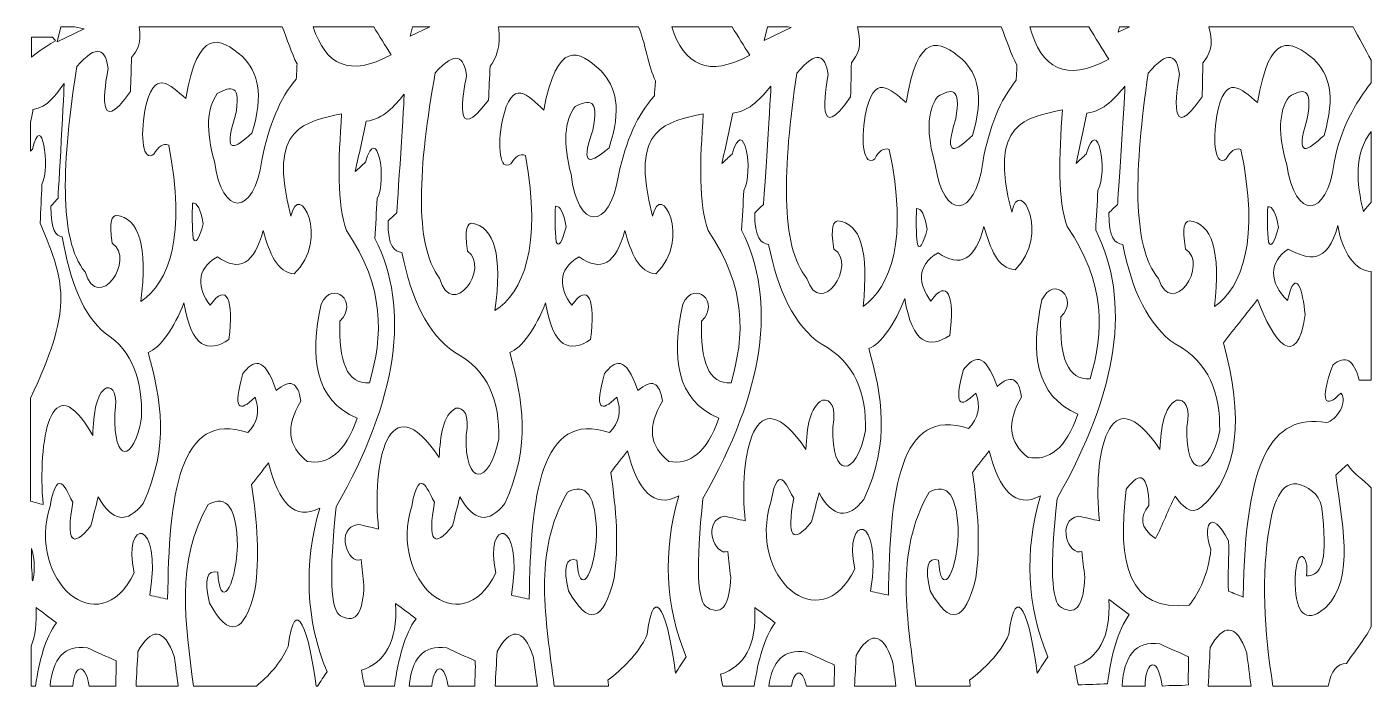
# Model space of a CAD drawing. Header units: millimetres. Extents: x -1207 to 1200, y -590 to 590.
import ezdxf

# ---------------------------------------------------------------- set-up
doc = ezdxf.new("R2010")
doc.units = ezdxf.units.MM
doc.header["$MEASUREMENT"] = 0
doc.layers.add('Layer 1', color=7, linetype='Continuous')

msp = doc.modelspace()

# ---------------------------------------------------------------- linework, layer by layer
at = {"layer": 'Layer 1', "color": 250, "lineweight": 20}
for points, knots in [([(-1152.5666, 563.3152), (-1152.5666, 563.3152), (-1145.9359, 589.9734), (-1145.9359, 589.9734), (-1145.9359, 589.9734), (-1121.5152, 589.9734), (-1121.5152, 589.9734), (-1121.5152, 589.9734), (-1104.2379, 586.3692), (-1104.2379, 586.3692), (-1104.2379, 586.3692), (-1152.5666, 563.3152), (-1152.5666, 563.3152)], [0, 0, 0, 0, 0.25, 0.25, 0.25, 0.5, 0.5, 0.5, 0.75, 0.75, 0.75, 1, 1, 1, 1]), ([(-1021.1813, 474.4789), (-1020.5457, 494.7191), (-1019.9246, 515.0173), (-1019.3035, 535.2357), (-1009.4946, 547.5495), (-1000.2349, 560.4797), (-1005.8759, 589.9734), (-1005.8759, 589.9734), (-749.5919, 589.9734), (-749.5919, 589.9734), (-740.5343, 568.2321), (-733.3908, 542.8067), (-722.932, 523.8284), (-723.4521, 514.7272), (-723.9722, 505.6188), (-724.4849, 496.5901), (-753.5428, 462.3319), (-774.0198, 413.8599), (-785.9522, 351.2394), (-800.4124, 249.4873), (-857.4447, 249.4873), (-870.8721, 349.1219), (-886.4521, 404.0771), (-884.7547, 444.5791), (-865.7872, 470.6861), (-841.6626, 484.1747), (-822.0018, 488.6274), (-833.5296, 429.9954), (-856.9897, 357.6356), (-833.7174, 372.5601), (-803.7567, 399.9072), (-781.835, 471.4476), (-793.464, 508.7588), (-820.7594, 536.6788), (-861.8218, 572.8951), (-900.4356, 588.6608), (-922.0466, 461.556), (-950.6278, 486.6332), (-980.0251, 518.2226), (-995.3883, 440.2715), (-1004.1063, 391.9736), (-998.8986, 347.5844), (-979.1439, 362.2478), (-971.8777, 375.1418), (-963.4629, 382.3865), (-952.8596, 378.3762), (-920.3854, 217.0276), (-952.5491, 131.7157), (-1002.5462, 98.5092), (-990.715, 196.8455), (-1005.4787, 248.2545), (-1046.7939, 252.7362), (-1054.2335, 250.9015), (-1059.983, 244.0846), (-1053.8002, 202.5673), (-1011.0259, 174.3427), (-1079.1743, 75.3609), (-1102.6272, 151.3468), (-1150.4647, 210.131), (-1143.7907, 349.8542), (-1117.4053, 518.8101), (-1080.655, 561.2339), (-1065.9563, 550.414), (-1061.2831, 515.2856), (-1067.1336, 484.1747), (-1083.5081, 385.8529), (-1021.1813, 474.4789)], [0, 0, 0, 0, 0.045454545, 0.045454545, 0.045454545, 0.090909091, 0.090909091, 0.090909091, 0.136363636, 0.136363636, 0.136363636, 0.181818182, 0.181818182, 0.181818182, 0.227272727, 0.227272727, 0.227272727, 0.272727273, 0.272727273, 0.272727273, 0.318181818, 0.318181818, 0.318181818, 0.363636364, 0.363636364, 0.363636364, 0.409090909, 0.409090909, 0.409090909, 0.454545455, 0.454545455, 0.454545455, 0.5, 0.5, 0.5, 0.545454545, 0.545454545, 0.545454545, 0.590909091, 0.590909091, 0.590909091, 0.636363636, 0.636363636, 0.636363636, 0.681818182, 0.681818182, 0.681818182, 0.727272727, 0.727272727, 0.727272727, 0.772727273, 0.772727273, 0.772727273, 0.818181818, 0.818181818, 0.818181818, 0.863636364, 0.863636364, 0.863636364, 0.909090909, 0.909090909, 0.909090909, 0.954545455, 0.954545455, 0.954545455, 1, 1, 1, 1]), ([(-554.7605, 540.022), (-628.8317, 499.2007), (-672.2848, 522.117), (-694.0981, 589.9734), (-694.0981, 589.9734), (-585.8335, 589.9734), (-585.8335, 589.9734), (-575.4831, 573.2794), (-565.1182, 556.6798), (-554.7605, 540.022)], [0, 0, 0, 0, 0.333333333, 0.333333333, 0.333333333, 0.666666667, 0.666666667, 0.666666667, 1, 1, 1, 1]), ([(-520.4732, 573.0836), (-520.4732, 573.0836), (-516.2767, 589.9734), (-516.2767, 589.9734), (-516.2767, 589.9734), (-485.1314, 589.9734), (-485.1314, 589.9734), (-485.1314, 589.9734), (-520.4732, 573.0836), (-520.4732, 573.0836)], [0, 0, 0, 0, 0.333333333, 0.333333333, 0.333333333, 0.666666667, 0.666666667, 0.666666667, 1, 1, 1, 1]), ([(-467.8903, 139.9757), (-514.5865, 201.1604), (-505.2689, 340.4484), (-475.6622, 507.9829), (-438.0956, 548.6156), (-423.6065, 537.0414), (-419.6266, 501.739), (-426.0695, 470.9037), (-444.3291, 373.4303), (-380.3121, 458.938), (-379.301, 479.1926), (-378.2826, 499.3893), (-377.2642, 519.644), (-367.1232, 531.5445), (-356.8882, 557.2453), (-362.2404, 589.9734), (-362.2404, 589.9734), (-111.5975, 589.9734), (-111.5975, 589.9734), (-99.9396, 564.1564), (-93.4534, 517.0914), (-81.2466, 493.5515), (-81.9329, 484.4576), (-82.648, 475.4362), (-83.3269, 466.4075), (-113.0492, 433.5997), (-134.4508, 386.1719), (-147.5677, 324.1751), (-163.9637, 223.2063), (-220.9598, 225.9983), (-232.4732, 326.2492), (-246.9985, 381.9078), (-244.5355, 422.3156), (-225.0698, 447.4581), (-200.6923, 459.7864), (-180.952, 463.2965), (-193.5921, 405.2374), (-218.4318, 334.0595), (-194.8779, 347.802), (-164.426, 373.706), (-141.132, 444.1223), (-152.0458, 481.9992), (-178.7852, 511.2173), (-219.1469, 549.4568), (-257.4213, 567.1298), (-281.4808, 441.1708), (-309.5708, 467.6475), (-338.3397, 500.6584), (-355.1908, 423.5195), (-364.8191, 375.6785), (-360.4492, 331.0064), (-340.4416, 344.7562), (-332.9225, 357.2802), (-324.3922, 364.0245), (-313.8974, 359.5719), (-284.4783, 196.6352), (-318.2888, 112.9478), (-368.8711, 82.2793), (-355.198, 179.9267), (-368.9433, 232.0319), (-410.1718, 238.5877), (-417.6403, 237.1445), (-423.5053, 230.6105), (-418.1459, 188.7958), (-375.9135, 158.4755), (-445.9253, 62.9239), (-467.8903, 139.9757)], [0, 0, 0, 0, 0.045454545, 0.045454545, 0.045454545, 0.090909091, 0.090909091, 0.090909091, 0.136363636, 0.136363636, 0.136363636, 0.181818182, 0.181818182, 0.181818182, 0.227272727, 0.227272727, 0.227272727, 0.272727273, 0.272727273, 0.272727273, 0.318181818, 0.318181818, 0.318181818, 0.363636364, 0.363636364, 0.363636364, 0.409090909, 0.409090909, 0.409090909, 0.454545455, 0.454545455, 0.454545455, 0.5, 0.5, 0.5, 0.545454545, 0.545454545, 0.545454545, 0.590909091, 0.590909091, 0.590909091, 0.636363636, 0.636363636, 0.636363636, 0.681818182, 0.681818182, 0.681818182, 0.727272727, 0.727272727, 0.727272727, 0.772727273, 0.772727273, 0.772727273, 0.818181818, 0.818181818, 0.818181818, 0.863636364, 0.863636364, 0.863636364, 0.909090909, 0.909090909, 0.909090909, 0.954545455, 0.954545455, 0.954545455, 1, 1, 1, 1]), ([(87.3944, 539.3839), (13.0705, 498.4103), (-30.39, 521.6455), (-52.1454, 589.9734), (-52.1454, 589.9734), (55.9096, 589.9734), (55.9096, 589.9734), (66.4045, 573.0836), (76.8995, 556.2083), (87.3944, 539.3839)], [0, 0, 0, 0, 0.333333333, 0.333333333, 0.333333333, 0.666666667, 0.666666667, 0.666666667, 1, 1, 1, 1]), ([(119.4353, 589.9734), (119.4353, 589.9734), (156.5251, 589.9734), (156.5251, 589.9734), (156.5251, 589.9734), (161.7544, 588.8493), (161.7544, 588.8493), (161.7544, 588.8493), (113.4259, 565.7809), (113.4259, 565.7809), (113.4259, 565.7809), (119.4353, 589.9734), (119.4353, 589.9734)], [0, 0, 0, 0, 0.25, 0.25, 0.25, 0.5, 0.5, 0.5, 0.75, 0.75, 0.75, 1, 1, 1, 1]), ([(189.7939, 139.867), (141.4003, 197.491), (146.738, 337.3664), (171.4982, 506.9241), (207.8512, 550.3052), (222.6582, 539.7827), (227.6566, 504.8501), (222.102, 473.5434), (206.6667, 374.8444), (268.1266, 464.9934), (268.5888, 485.2408), (269.0079, 505.5244), (269.4556, 525.8082), (280.1167, 539.5869), (290.0916, 554.0907), (280.1528, 589.9734), (280.1528, 589.9734), (537.3397, 589.9734), (537.3397, 589.9734), (547.2135, 567.855), (554.7759, 541.1896), (565.9065, 521.6238), (565.4731, 512.5371), (565.0181, 503.4286), (564.5992, 494.342), (535.8591, 459.3948), (515.8371, 410.4515), (504.5188, 347.5263), (491.0407, 245.4552), (434.0012, 244.0774), (419.6492, 343.3421), (403.5277, 397.8404), (404.8351, 438.4222), (423.5641, 464.9934), (447.537, 479.0332), (467.1762, 484.0515), (456.2191, 425.1367), (433.4379, 352.1749), (456.5657, 367.6433), (486.2375, 395.759), (507.5018, 467.8433), (495.519, 504.8501), (467.9563, 532.0812), (426.5617, 567.3038), (387.8178, 582.1268), (367.3987, 454.4781), (338.5863, 478.8881), (308.8712, 509.7088), (294.2591, 431.4096), (285.9889, 382.9158), (291.6445, 338.6138), (311.2331, 353.8066), (318.3911, 366.8818), (326.7118, 374.2861), (337.3585, 370.5803), (371.3712, 210.0223), (340.0164, 123.9272), (290.3444, 89.5312), (301.2293, 188.0852), (285.9889, 239.146), (244.6304, 242.6633), (237.2196, 240.611), (231.5569, 233.6491), (238.0937, 192.3493), (281.1423, 165.1182), (213.9691, 64.5265), (189.7939, 139.867)], [0, 0, 0, 0, 0.045454545, 0.045454545, 0.045454545, 0.090909091, 0.090909091, 0.090909091, 0.136363636, 0.136363636, 0.136363636, 0.181818182, 0.181818182, 0.181818182, 0.227272727, 0.227272727, 0.227272727, 0.272727273, 0.272727273, 0.272727273, 0.318181818, 0.318181818, 0.318181818, 0.363636364, 0.363636364, 0.363636364, 0.409090909, 0.409090909, 0.409090909, 0.454545455, 0.454545455, 0.454545455, 0.5, 0.5, 0.5, 0.545454545, 0.545454545, 0.545454545, 0.590909091, 0.590909091, 0.590909091, 0.636363636, 0.636363636, 0.636363636, 0.681818182, 0.681818182, 0.681818182, 0.727272727, 0.727272727, 0.727272727, 0.772727273, 0.772727273, 0.772727273, 0.818181818, 0.818181818, 0.818181818, 0.863636364, 0.863636364, 0.863636364, 0.909090909, 0.909090909, 0.909090909, 0.954545455, 0.954545455, 0.954545455, 1, 1, 1, 1]), ([(730.3655, 532.0812), (653.4701, 489.7515), (609.598, 516.0543), (588.637, 589.9734), (588.637, 589.9734), (694.3519, 589.9734), (694.3519, 589.9734), (706.3492, 570.6687), (718.3465, 551.364), (730.3655, 532.0812)], [0, 0, 0, 0, 0.333333333, 0.333333333, 0.333333333, 0.666666667, 0.666666667, 0.666666667, 1, 1, 1, 1]), ([(747.3465, 580.3065), (747.3465, 580.3065), (749.7518, 589.9734), (749.7518, 589.9734), (749.7518, 589.9734), (767.4551, 589.9734), (767.4551, 589.9734), (767.4551, 589.9734), (747.3465, 580.3065), (747.3465, 580.3065)], [0, 0, 0, 0, 0.333333333, 0.333333333, 0.333333333, 0.666666667, 0.666666667, 0.666666667, 1, 1, 1, 1]), ([(819.1642, 139.867), (770.7705, 197.491), (776.1083, 337.3664), (800.8757, 506.9241), (837.2432, 550.3052), (852.0501, 539.7827), (857.0412, 504.8501), (851.5012, 473.5434), (836.037, 374.8444), (897.5186, 464.9934), (897.9447, 485.2408), (898.3997, 505.5244), (898.8404, 525.8082), (909.4725, 539.5869), (919.4907, 554.0907), (909.5231, 589.9734), (909.5231, 589.9734), (1167.5551, 589.9734), (1167.5551, 589.9734), (1177.9489, 571.0894), (1189.7729, 548.8911), (1199.95, 530.6597), (1199.95, 530.6597), (1199.95, 489.6717), (1199.95, 489.6717), (1172.4017, 455.1017), (1144.7162, 407.6957), (1133.9179, 347.5263), (1120.4038, 245.4552), (1063.3859, 244.0774), (1049.0195, 343.3421), (1032.9052, 397.8404), (1034.227, 438.4222), (1052.9416, 464.9934), (1076.9362, 479.0332), (1096.5682, 484.0515), (1085.5748, 425.1367), (1062.8225, 352.1749), (1085.936, 367.6433), (1115.615, 395.759), (1136.8649, 467.8433), (1124.8965, 504.8501), (1097.341, 532.0812), (1055.9391, 567.3038), (1017.2025, 582.1268), (996.7833, 454.4781), (967.9494, 478.8881), (938.2559, 509.7088), (923.6511, 431.4096), (915.3736, 382.9158), (921.0364, 338.6138), (940.625, 353.8066), (947.7829, 366.8818), (956.1038, 374.2861), (966.7576, 370.5803), (1000.7559, 210.0223), (969.3795, 123.9272), (919.7435, 89.5312), (930.5996, 188.0852), (915.3736, 239.146), (874.0223, 242.6633), (866.6116, 240.611), (860.9055, 233.6491), (867.4928, 192.3493), (910.5415, 165.1182), (843.3321, 64.5265), (819.1642, 139.867)], [0, 0, 0, 0, 0.045454545, 0.045454545, 0.045454545, 0.090909091, 0.090909091, 0.090909091, 0.136363636, 0.136363636, 0.136363636, 0.181818182, 0.181818182, 0.181818182, 0.227272727, 0.227272727, 0.227272727, 0.272727273, 0.272727273, 0.272727273, 0.318181818, 0.318181818, 0.318181818, 0.363636364, 0.363636364, 0.363636364, 0.409090909, 0.409090909, 0.409090909, 0.454545455, 0.454545455, 0.454545455, 0.5, 0.5, 0.5, 0.545454545, 0.545454545, 0.545454545, 0.590909091, 0.590909091, 0.590909091, 0.636363636, 0.636363636, 0.636363636, 0.681818182, 0.681818182, 0.681818182, 0.727272727, 0.727272727, 0.727272727, 0.772727273, 0.772727273, 0.772727273, 0.818181818, 0.818181818, 0.818181818, 0.863636364, 0.863636364, 0.863636364, 0.909090909, 0.909090909, 0.909090909, 0.954545455, 0.954545455, 0.954545455, 1, 1, 1, 1]), ([(-1198.2371, 535.8014), (-1198.2371, 535.8014), (-1198.2371, 571.4882), (-1198.2371, 571.4882), (-1198.2371, 571.4882), (-1160.8512, 571.4882), (-1160.8512, 571.4882), (-1159.0816, 569.7695), (-1157.312, 567.5866), (-1155.6002, 564.7439), (-1178.5546, 552.0239), (-1191.2165, 541.7842), (-1198.2371, 535.8014)], [0, 0, 0, 0, 0.25, 0.25, 0.25, 0.5, 0.5, 0.5, 0.75, 0.75, 0.75, 1, 1, 1, 1]), ([(-1200.0501, -259.0625), (-1200.0501, -259.0625), (-1200.0501, -74.7688), (-1200.0501, -74.7688), (-1127.5896, 82.5766), (-1134.1191, 124.413), (-1182.9751, 238.7617), (-1181.9133, 261.7794), (-1180.8588, 284.8043), (-1179.7898, 307.8438), (-1164.5638, 340.0423), (-1179.992, 441.8524), (-1196.8648, 370.8414), (-1197.9338, 369.652), (-1199.0172, 368.499), (-1200.0501, 367.3531), (-1200.0501, 367.3531), (-1200.0501, 418.7405), (-1200.0501, 418.7405), (-1198.656, 426.4638), (-1197.2187, 434.2233), (-1195.8103, 441.9395), (-1169.7644, 445.9642), (-1154.8346, 468.322), (-1140.2297, 488.6638), (-1139.1536, 490.7087), (-1150.9269, 283.47), (-1150.9269, 283.47), (-1155.1956, 278.7199), (-1159.4717, 273.97), (-1163.7332, 269.2344), (-1164.1304, 223.7502), (-1154.4806, 216.3605), (-1143.4295, 214.3735), (-1129.8143, 133.9059), (-1105.7691, 73.3304), (-1066.4764, 41.6684), (-1015.8726, 9.8323), (-1000.5599, -44.347), (-1001.2677, -108.6644), (-1015.5258, -191.3148), (-1051.8644, -191.9748), (-1049.387, -102.5873), (-1043.6375, -66.6176), (-1052.8973, -53.7962), (-1064.3456, -55.8848), (-1083.2553, -67.2993), (-1087.1556, -102.5656), (-1088.9397, -141.2039), (-1164.8094, -7.362), (-1187.4461, -154.3951), (-1177.6301, -265.1396), (-1185.1275, -263.1308), (-1192.5888, -261.093), (-1200.0501, -259.0625)], [0, 0, 0, 0, 0.055555556, 0.055555556, 0.055555556, 0.111111111, 0.111111111, 0.111111111, 0.166666667, 0.166666667, 0.166666667, 0.222222222, 0.222222222, 0.222222222, 0.277777778, 0.277777778, 0.277777778, 0.333333333, 0.333333333, 0.333333333, 0.388888889, 0.388888889, 0.388888889, 0.444444444, 0.444444444, 0.444444444, 0.5, 0.5, 0.5, 0.555555556, 0.555555556, 0.555555556, 0.611111111, 0.611111111, 0.611111111, 0.666666667, 0.666666667, 0.666666667, 0.722222222, 0.722222222, 0.722222222, 0.777777778, 0.777777778, 0.777777778, 0.833333333, 0.833333333, 0.833333333, 0.888888889, 0.888888889, 0.888888889, 0.944444444, 0.944444444, 0.944444444, 1, 1, 1, 1]), ([(57.2747, 435.594), (89.0918, 439.7566), (107.3513, 462.854), (125.192, 483.8702), (126.4849, 485.966), (112.1329, 272.0191), (112.1329, 272.0191), (106.8891, 267.1241), (101.6885, 262.2217), (96.4447, 257.3557), (95.9825, 210.3849), (107.7558, 202.7268), (121.2772, 200.6962), (137.9116, 117.6832), (167.3089, 55.128), (215.3125, 22.4073), (277.1264, -10.4368), (295.8483, -66.3348), (294.9598, -132.7554), (277.5381, -218.0745), (233.1459, -218.7924), (236.194, -126.4897), (243.2075, -89.3525), (231.8675, -76.1104), (217.92, -78.286), (194.785, -90.0631), (190.0034, -126.4607), (187.8654, -166.3463), (95.159, -28.1824), (67.4952, -179.9872), (79.4708, -294.2779), (67.2858, -291.5077), (55.1006, -288.6722), (42.9011, -285.9165), (0.1197, -292.4867), (25.0532, -359.4076), (48.1378, -348.8198), (49.8785, -364.8828), (51.612, -378.9153), (53.3527, -394.9639), (51.6264, -440.0419), (41.1604, -465.9459), (11.5753, -449.5058), (-6.7277, -440.4045), (-9.3134, -375.3837), (3.7167, -254.4213), (113.8736, -60.7798), (136.9293, 99.3359), (72.9485, 225.8605), (74.2558, 249.6396), (75.556, 273.3971), (76.8562, 297.1906), (95.4263, 330.4335), (76.5961, 435.5504), (55.9674, 362.2261), (49.8785, 356.6204), (43.7823, 351.0219), (37.7006, 345.4233), (44.2229, 375.5044), (50.7596, 405.5709), (57.2747, 435.594)], [0, 0, 0, 0, 0.05, 0.05, 0.05, 0.1, 0.1, 0.1, 0.15, 0.15, 0.15, 0.2, 0.2, 0.2, 0.25, 0.25, 0.25, 0.3, 0.3, 0.3, 0.35, 0.35, 0.35, 0.4, 0.4, 0.4, 0.45, 0.45, 0.45, 0.5, 0.5, 0.5, 0.55, 0.55, 0.55, 0.6, 0.6, 0.6, 0.65, 0.65, 0.65, 0.7, 0.7, 0.7, 0.75, 0.75, 0.75, 0.8, 0.8, 0.8, 0.85, 0.85, 0.85, 0.9, 0.9, 0.9, 0.95, 0.95, 0.95, 1, 1, 1, 1]), ([(691.181, 435.594), (723.0052, 439.7566), (741.2649, 462.854), (759.0911, 483.8702), (760.4057, 485.966), (746.0465, 272.0191), (746.0465, 272.0191), (740.8098, 267.1241), (735.5948, 262.2217), (730.3655, 257.3557), (729.9031, 210.3849), (741.6694, 202.7268), (755.1617, 200.6962), (771.825, 117.6832), (801.2008, 55.128), (849.2188, 22.4073), (911.0254, -10.4368), (929.7328, -66.3348), (928.8589, -132.7554), (911.4588, -218.0745), (867.0811, -218.7924), (870.1076, -126.4897), (877.1065, -89.3525), (865.7882, -76.1104), (851.8046, -78.286), (828.7056, -90.0631), (823.924, -126.4607), (821.7716, -166.3463), (729.0725, -28.1824), (701.4086, -179.9872), (713.3915, -294.2779), (701.1992, -291.5077), (689.0142, -288.6722), (676.8218, -285.9165), (634.0331, -292.4867), (658.9668, -359.4076), (682.0584, -348.8198), (683.7775, -364.8828), (685.5182, -378.9153), (687.2589, -394.9639), (685.5182, -440.0419), (675.0811, -465.9459), (645.4671, -449.5058), (627.1931, -440.4045), (624.5711, -375.3837), (637.6302, -254.4213), (747.78, -60.7798), (770.8427, 99.3359), (706.862, 225.8605), (708.1477, 249.6396), (709.484, 273.3971), (710.7696, 297.1906), (729.3397, 330.4335), (710.5168, 435.5504), (689.8881, 362.2261), (683.7775, 356.6204), (677.6957, 351.0219), (671.6069, 345.4233), (678.122, 375.5044), (684.6443, 405.5709), (691.181, 435.594)], [0, 0, 0, 0, 0.05, 0.05, 0.05, 0.1, 0.1, 0.1, 0.15, 0.15, 0.15, 0.2, 0.2, 0.2, 0.25, 0.25, 0.25, 0.3, 0.3, 0.3, 0.35, 0.35, 0.35, 0.4, 0.4, 0.4, 0.45, 0.45, 0.45, 0.5, 0.5, 0.5, 0.55, 0.55, 0.55, 0.6, 0.6, 0.6, 0.65, 0.65, 0.65, 0.7, 0.7, 0.7, 0.75, 0.75, 0.75, 0.8, 0.8, 0.8, 0.85, 0.85, 0.85, 0.9, 0.9, 0.9, 0.95, 0.95, 0.95, 1, 1, 1, 1]), ([(-599.2826, 421.0611), (-567.4656, 425.2383), (-549.2061, 448.3067), (-531.3654, 469.3083), (-530.0653, 471.3896), (-544.4317, 257.4645), (-544.4317, 257.4645), (-549.6611, 252.5766), (-554.8616, 247.6816), (-560.0983, 242.7648), (-560.5749, 195.8592), (-548.7944, 188.2011), (-535.273, 186.1634), (-518.6458, 103.1504), (-489.234, 40.5516), (-441.2521, 7.8743), (-379.431, -24.9625), (-360.7019, -80.8822), (-361.576, -147.3317), (-379.0121, -232.6146), (-423.397, -233.3398), (-420.3562, -141.0154), (-413.3499, -103.9072), (-424.6899, -90.6288), (-438.6374, -92.7972), (-461.7652, -104.5961), (-466.5468, -140.9935), (-468.6703, -180.8793), (-561.3983, -42.7152), (-589.055, -194.5202), (-577.0721, -308.8108), (-589.2644, -306.0333), (-601.4568, -303.2414), (-613.6562, -300.4493), (-656.4377, -307.034), (-631.497, -373.9696), (-608.4124, -363.3526), (-606.6717, -379.4085), (-604.9238, -393.4265), (-603.2047, -409.4822), (-604.9165, -454.6184), (-615.3825, -480.4571), (-644.9749, -464.0386), (-663.2779, -454.9375), (-665.8636, -389.9383), (-652.8334, -268.9468), (-542.6765, -75.3272), (-519.6137, 84.7594), (-583.6089, 211.3349), (-582.2871, 235.0777), (-580.9942, 258.8859), (-579.694, 282.6215), (-561.1239, 315.9007), (-579.954, 420.974), (-600.59, 347.6859), (-606.6717, 342.0729), (-612.7679, 336.4817), (-618.8568, 330.8905), (-612.32, 360.9715), (-605.7905, 390.9872), (-599.2826, 421.0611)], [0, 0, 0, 0, 0.05, 0.05, 0.05, 0.1, 0.1, 0.1, 0.15, 0.15, 0.15, 0.2, 0.2, 0.2, 0.25, 0.25, 0.25, 0.3, 0.3, 0.3, 0.35, 0.35, 0.35, 0.4, 0.4, 0.4, 0.45, 0.45, 0.45, 0.5, 0.5, 0.5, 0.55, 0.55, 0.55, 0.6, 0.6, 0.6, 0.65, 0.65, 0.65, 0.7, 0.7, 0.7, 0.75, 0.75, 0.75, 0.8, 0.8, 0.8, 0.85, 0.85, 0.85, 0.9, 0.9, 0.9, 0.95, 0.95, 0.95, 1, 1, 1, 1]), ([(-733.8893, 251.3004), (-777.5085, 413.3668), (-707.0054, 419.3424), (-643.227, 434.4482), (-649.0992, 350.6448), (-652.0606, 271.5405), (-634.4511, 225.4689), (-565.147, 123.4631), (-569.0764, 36.1786), (-593.4898, -46.9721), (-633.8516, -50.105), (-648.7164, -8.6239), (-646.1522, 63.4025), (-612.1105, 96.6164), (-658.5685, 139.2288), (-679.7895, 93.9404), (-700.9888, -1.5894), (-691.7289, -77.5173), (-615.4548, -110.3686), (-636.8925, -172.8078), (-667.6043, -194.3461), (-704.6364, -187.8992), (-739.7181, -161.241), (-743.6257, -125.2569), (-716.3375, -79.8741), (-721.2057, -45.3984), (-735.8539, -39.1327), (-760.1951, -61.0772), (-782.6368, 4.096), (-801.6403, -7.7028), (-820.1599, -30.5465), (-838.4268, -96.017), (-826.7401, -101.2602), (-798.2456, -72.7818), (-788.9713, -97.0758), (-793.3628, -118.2225), (-811.3768, -136.2436), (-935.0118, -94.1968), (-952.4407, -250.1498), (-954.6943, -434.4724), (-965.4059, -432.1301), (-976.1319, -429.7805), (-986.858, -427.4236), (-962.9862, -285.7279), (-1036.5879, -288.092), (-1014.6446, -387.5089), (-1078.1631, -515.948), (-1206.7241, -401.1136), (-1165.2789, -267.7431), (-1150.6236, -187.1086), (-1133.0935, -249.7509), (-1124.3321, -260.6724), (-1137.0011, -331.1541), (-1126.2678, -345.2228), (-1092.1467, -302.9585), (-1087.7696, -285.7279), (-1083.3636, -268.5335), (-1078.9792, -251.2811), (-1054.1323, -295.895), (-1027.328, -299.8257), (-998.5736, -263.0511), (-950.8011, -158.7608), (-966.2727, -78.199), (-989.776, 7.0476), (-968.3384, 14.8725), (-942.9859, 50.8711), (-925.4486, 96.2755), (-911.8045, 14.4228), (-882.0749, 5.8656), (-845.014, 30.5294), (-835.3859, 100.6775), (-849.2755, 134.3845), (-878.644, 91.5763), (-900.6523, 121.3746), (-906.1056, 154.9873), (-865.4766, 178.5053), (-826.4872, 150.317), (-799.2062, 165.974), (-783.5974, 225.4689), (-772.4236, 185.4454), (-758.8011, 150.2228), (-728.0459, 147.9384), (-663.4368, 210.1165), (-720.0067, 318.5041), (-733.8893, 251.3004)], [0, 0, 0, 0, 0.035714286, 0.035714286, 0.035714286, 0.071428571, 0.071428571, 0.071428571, 0.107142857, 0.107142857, 0.107142857, 0.142857143, 0.142857143, 0.142857143, 0.178571429, 0.178571429, 0.178571429, 0.214285714, 0.214285714, 0.214285714, 0.25, 0.25, 0.25, 0.285714286, 0.285714286, 0.285714286, 0.321428571, 0.321428571, 0.321428571, 0.357142857, 0.357142857, 0.357142857, 0.392857143, 0.392857143, 0.392857143, 0.428571429, 0.428571429, 0.428571429, 0.464285714, 0.464285714, 0.464285714, 0.5, 0.5, 0.5, 0.535714286, 0.535714286, 0.535714286, 0.571428571, 0.571428571, 0.571428571, 0.607142857, 0.607142857, 0.607142857, 0.642857143, 0.642857143, 0.642857143, 0.678571429, 0.678571429, 0.678571429, 0.714285714, 0.714285714, 0.714285714, 0.75, 0.75, 0.75, 0.785714286, 0.785714286, 0.785714286, 0.821428571, 0.821428571, 0.821428571, 0.857142857, 0.857142857, 0.857142857, 0.892857143, 0.892857143, 0.892857143, 0.928571429, 0.928571429, 0.928571429, 0.964285714, 0.964285714, 0.964285714, 1, 1, 1, 1]), ([(-86.4038, 251.3004), (-130.0159, 413.3668), (-59.5057, 419.3424), (4.2729, 434.4482), (-1.5994, 350.6448), (-4.568, 271.5405), (13.0342, 225.4689), (82.3383, 123.4631), (78.4018, 36.1786), (53.9955, -46.9721), (13.6555, -50.105), (-1.2165, -8.6239), (1.3403, 63.4025), (35.3893, 96.6164), (-11.0759, 139.2288), (-32.2896, 93.9404), (-53.4817, -1.5894), (-44.2364, -77.5173), (32.0451, -110.3686), (10.6002, -172.8078), (-20.1046, -194.3461), (-57.1365, -187.8992), (-92.2256, -161.241), (-96.1331, -125.2569), (-68.8666, -79.8741), (-73.7132, -45.3984), (-88.3396, -39.1327), (-112.7026, -61.0772), (-135.1514, 4.096), (-154.1405, -7.7028), (-172.6601, -30.5465), (-190.9413, -96.017), (-179.2474, -101.2602), (-150.7457, -72.7818), (-141.4859, -97.0758), (-145.8558, -118.2225), (-163.8987, -136.2436), (-287.5048, -94.1968), (-304.9409, -250.1498), (-307.2089, -434.4724), (-317.906, -432.1301), (-328.6538, -429.7805), (-339.351, -427.4236), (-315.4936, -285.7279), (-389.0952, -288.092), (-367.152, -387.5089), (-430.6633, -515.948), (-559.2315, -401.1136), (-517.7719, -267.7431), (-503.1454, -187.1086), (-485.5864, -249.7509), (-476.8323, -260.6724), (-489.4869, -331.1541), (-478.7608, -345.2228), (-444.6469, -302.9585), (-440.2698, -285.7279), (-435.8855, -268.5335), (-431.4795, -251.2811), (-406.6326, -295.895), (-379.8283, -299.8257), (-351.0738, -263.0511), (-303.294, -158.7608), (-318.7872, -78.199), (-342.2907, 7.0476), (-320.8314, 14.8725), (-295.486, 50.8711), (-277.9488, 96.2755), (-264.3119, 14.4228), (-234.5823, 5.8656), (-197.5287, 30.5294), (-187.886, 100.6775), (-201.7685, 134.3845), (-231.1442, 91.5763), (-253.1885, 121.3746), (-258.5986, 154.9873), (-218.0057, 178.5053), (-178.9874, 150.317), (-151.728, 165.974), (-136.0976, 225.4689), (-124.9309, 185.4454), (-111.294, 150.2228), (-80.5388, 147.9384), (-15.9369, 210.1165), (-72.507, 318.5041), (-86.4038, 251.3004)], [0, 0, 0, 0, 0.035714286, 0.035714286, 0.035714286, 0.071428571, 0.071428571, 0.071428571, 0.107142857, 0.107142857, 0.107142857, 0.142857143, 0.142857143, 0.142857143, 0.178571429, 0.178571429, 0.178571429, 0.214285714, 0.214285714, 0.214285714, 0.25, 0.25, 0.25, 0.285714286, 0.285714286, 0.285714286, 0.321428571, 0.321428571, 0.321428571, 0.357142857, 0.357142857, 0.357142857, 0.392857143, 0.392857143, 0.392857143, 0.428571429, 0.428571429, 0.428571429, 0.464285714, 0.464285714, 0.464285714, 0.5, 0.5, 0.5, 0.535714286, 0.535714286, 0.535714286, 0.571428571, 0.571428571, 0.571428571, 0.607142857, 0.607142857, 0.607142857, 0.642857143, 0.642857143, 0.642857143, 0.678571429, 0.678571429, 0.678571429, 0.714285714, 0.714285714, 0.714285714, 0.75, 0.75, 0.75, 0.785714286, 0.785714286, 0.785714286, 0.821428571, 0.821428571, 0.821428571, 0.857142857, 0.857142857, 0.857142857, 0.892857143, 0.892857143, 0.892857143, 0.928571429, 0.928571429, 0.928571429, 0.964285714, 0.964285714, 0.964285714, 1, 1, 1, 1]), ([(556.5745, 258.545), (512.9624, 420.6695), (583.4582, 426.5654), (647.2439, 441.7582), (641.3428, 357.9256), (638.403, 278.8142), (656.0125, 232.6991), (725.3021, 130.7512), (721.3729, 43.4668), (696.9666, -39.7202), (656.612, -42.8023), (641.7473, -1.3357), (644.3114, 70.6979), (678.3603, 103.8684), (631.8807, 146.5025), (610.6814, 101.1851), (589.4605, 5.6843), (598.7347, -70.2363), (675.0234, -103.1239), (653.5785, -165.5124), (622.8665, -187.0507), (585.8346, -180.5965), (550.7238, -154.0108), (546.8452, -117.9469), (574.1189, -72.5933), (569.2507, -38.1247), (554.6171, -31.8808), (530.2468, -53.8035), (507.8196, 11.3915), (488.8306, -0.4654), (470.3182, -23.251), (452.0153, -88.7289), (463.7309, -94.0227), (492.2326, -65.5516), (501.4923, -89.7876), (497.1152, -110.9343), (479.0724, -128.9481), (355.4591, -86.9086), (338.0301, -242.9342), (335.7621, -427.2133), (325.0649, -424.8491), (314.3172, -422.485), (303.6128, -420.1572), (327.4847, -278.447), (253.8757, -280.8038), (275.819, -380.2352), (212.2933, -508.6598), (83.7396, -393.8398), (125.1992, -260.4766), (139.8257, -179.8204), (157.3846, -242.4555), (166.1388, -253.4204), (153.477, -323.8731), (164.1814, -337.9563), (198.3242, -295.692), (202.7085, -278.447), (207.0784, -261.2525), (211.4771, -244.022), (236.3385, -288.6432), (263.1428, -292.5592), (291.8973, -255.7411), (339.6698, -151.4509), (324.1983, -70.8963), (300.6804, 14.3286), (322.1253, 22.1244), (347.4777, 58.1666), (365.0222, 103.5347), (378.6663, 21.7328), (408.3888, 13.1102), (445.4351, 37.7741), (455.0851, 107.9077), (441.2097, 141.6509), (411.8197, 98.879), (389.7824, 128.5902), (384.358, 162.2827), (424.9581, 185.7282), (463.9837, 157.5472), (491.2575, 173.2404), (506.8518, 232.6991), (518.0473, 192.7409), (531.6698, 157.4311), (562.425, 155.2484), (627.0342, 217.4047), (570.4641, 325.7923), (556.5745, 258.545)], [0, 0, 0, 0, 0.035714286, 0.035714286, 0.035714286, 0.071428571, 0.071428571, 0.071428571, 0.107142857, 0.107142857, 0.107142857, 0.142857143, 0.142857143, 0.142857143, 0.178571429, 0.178571429, 0.178571429, 0.214285714, 0.214285714, 0.214285714, 0.25, 0.25, 0.25, 0.285714286, 0.285714286, 0.285714286, 0.321428571, 0.321428571, 0.321428571, 0.357142857, 0.357142857, 0.357142857, 0.392857143, 0.392857143, 0.392857143, 0.428571429, 0.428571429, 0.428571429, 0.464285714, 0.464285714, 0.464285714, 0.5, 0.5, 0.5, 0.535714286, 0.535714286, 0.535714286, 0.571428571, 0.571428571, 0.571428571, 0.607142857, 0.607142857, 0.607142857, 0.642857143, 0.642857143, 0.642857143, 0.678571429, 0.678571429, 0.678571429, 0.714285714, 0.714285714, 0.714285714, 0.75, 0.75, 0.75, 0.785714286, 0.785714286, 0.785714286, 0.821428571, 0.821428571, 0.821428571, 0.857142857, 0.857142857, 0.857142857, 0.892857143, 0.892857143, 0.892857143, 0.928571429, 0.928571429, 0.928571429, 0.964285714, 0.964285714, 0.964285714, 1, 1, 1, 1]), ([(1186.1253, 259.4443), (1173.5718, 310.9983), (1168.8408, 361.3051), (1199.95, 402.9313), (1199.95, 402.9313), (1199.95, 275.9787), (1199.95, 275.9787), (1195.6523, 270.4672), (1189.9824, 264.9558), (1186.1253, 259.4443)], [0, 0, 0, 0, 0.333333333, 0.333333333, 0.333333333, 0.666666667, 0.666666667, 0.666666667, 1, 1, 1, 1]), ([(-908.7203, 210.9578), (-910.8511, 232.148), (-911.2628, 253.3599), (-909.9843, 274.5284), (-901.8946, 275.8772), (-895.5168, 263.5779), (-890.8291, 237.6305), (-898.4926, 209.6162), (-904.4516, 200.7035), (-908.7203, 210.9578)], [0, 0, 0, 0, 0.333333333, 0.333333333, 0.333333333, 0.666666667, 0.666666667, 0.666666667, 1, 1, 1, 1]), ([(-258.967, 205.265), (-261.1194, 226.4479), (-261.5311, 247.6237), (-260.2454, 268.8283), (-252.1774, 270.1917), (-245.7995, 257.9214), (-241.1118, 231.9304), (-248.7825, 203.9306), (-254.7416, 195.0108), (-258.967, 205.265)], [0, 0, 0, 0, 0.333333333, 0.333333333, 0.333333333, 0.666666667, 0.666666667, 0.666666667, 1, 1, 1, 1]), ([(387.5578, 201.1822), (385.3982, 222.3361), (384.9792, 243.5117), (386.2793, 264.6874), (394.3545, 266.0799), (400.7253, 253.7587), (405.4057, 227.7895), (397.7566, 199.7753), (391.7832, 190.9061), (387.5578, 201.1822)], [0, 0, 0, 0, 0.333333333, 0.333333333, 0.333333333, 0.666666667, 0.666666667, 0.666666667, 1, 1, 1, 1]), ([(1016.3358, 204.489), (1014.2122, 225.6719), (1013.7716, 246.8403), (1015.0501, 268.0089), (1023.1326, 269.4085), (1029.5032, 257.0874), (1034.1981, 231.1182), (1026.5562, 203.0894), (1020.6046, 194.2276), (1016.3358, 204.489)], [0, 0, 0, 0, 0.333333333, 0.333333333, 0.333333333, 0.666666667, 0.666666667, 0.666666667, 1, 1, 1, 1]), ([(1050.3341, 100.0248), (1016.863, 131.346), (1016.9137, 170.5572), (1051.6271, 192.3493), (1087.7851, 172.6095), (1121.7617, 164.132), (1140.4402, 234.28), (1148.6455, 185.4309), (1172.4089, 152.2098), (1199.95, 152.13), (1199.95, 152.13), (1199.95, -42.5919), (1199.95, -42.5919), (1192.2504, -42.5919), (1182.7522, -42.5919), (1178.3101, -42.5919), (1169.6064, -5.4909), (1153.9254, 3.5522), (1131.296, -15.3392), (1107.352, -81.7452), (1117.3629, -94.3129), (1145.6552, -65.6531), (1160.0432, -80.2803), (1137.2693, -115.7785), (1119.5588, -118.1355), (1021.0018, -102.9644), (975.1868, -182.8518), (970.6652, -430.6363), (961.9615, -427.119), (953.2363, -423.6163), (944.5471, -420.0992), (942.7918, -391.454), (946.2878, -358.6099), (944.5471, -329.9503), (911.2566, -265.6182), (898.4287, -308.3901), (913.2068, -344.6137), (907.9701, -390.7723), (893.1775, -421.5205), (874.0223, -445.2779), (766.0612, -457.8962), (744.2912, -370.4886), (761.6985, -237.6547), (787.405, -202.7004), (800.8757, -212.4687), (802.1903, -267.0323), (785.6064, -286.5908), (785.2669, -306.1349), (813.9492, -325.7441), (826.5604, -301.965), (836.5714, -273.9869), (849.2188, -250.2369), (861.375, -267.7793), (877.056, -285.271), (896.2328, -269.1064), (964.7857, -209.8581), (971.3296, -107.4388), (935.3956, 24.5103), (955.8582, 50.4069), (976.3207, 76.2747), (996.7833, 102.1205), (1024.0499, 25.6343), (1067.3441, -28.3491), (1081.66, 74.8751), (1078.2147, 117.6252), (1064.7366, 163.8854), (1050.3341, 100.0248)], [0, 0, 0, 0, 0.045454545, 0.045454545, 0.045454545, 0.090909091, 0.090909091, 0.090909091, 0.136363636, 0.136363636, 0.136363636, 0.181818182, 0.181818182, 0.181818182, 0.227272727, 0.227272727, 0.227272727, 0.272727273, 0.272727273, 0.272727273, 0.318181818, 0.318181818, 0.318181818, 0.363636364, 0.363636364, 0.363636364, 0.409090909, 0.409090909, 0.409090909, 0.454545455, 0.454545455, 0.454545455, 0.5, 0.5, 0.5, 0.545454545, 0.545454545, 0.545454545, 0.590909091, 0.590909091, 0.590909091, 0.636363636, 0.636363636, 0.636363636, 0.681818182, 0.681818182, 0.681818182, 0.727272727, 0.727272727, 0.727272727, 0.772727273, 0.772727273, 0.772727273, 0.818181818, 0.818181818, 0.818181818, 0.863636364, 0.863636364, 0.863636364, 0.909090909, 0.909090909, 0.909090909, 0.954545455, 0.954545455, 0.954545455, 1, 1, 1, 1]), ([(-804.4212, -229.2715), (-794.3379, -216.3486), (-784.2548, -203.3675), (-774.1859, -190.4519), (-756.2225, -261.9053), (-727.3235, -294.8363), (-682.4764, -271.3473), (-711.7221, -371.7069), (-707.3522, -472.6177), (-669.4029, -564.333), (-675.0151, -572.9049), (-680.6707, -581.4331), (-686.2829, -590.0267), (-686.2829, -590.0267), (-688.9554, -590.0267), (-688.9554, -590.0267), (-700.8732, -492.8869), (-726.8613, -419.2724), (-738.9092, -518.9504), (-753.6801, -551.7001), (-774.3954, -571.6575), (-795.8836, -590.0267), (-795.8836, -590.0267), (-908.4169, -590.0267), (-908.4169, -590.0267), (-922.7617, -478.9777), (-941.2308, -367.4646), (-881.9954, -264.864), (-848.3944, -246.5384), (-830.951, -271.3473), (-829.6003, -339.3414), (-833.7174, -419.1564), (-861.8579, -453.139), (-864.8555, -386.2325), (-884.6679, -380.8589), (-889.7096, -399.2063), (-879.9731, -441.2676), (-844.6962, -504.9324), (-817.5018, -497.3614), (-798.3539, -418.598), (-789.8092, -360.3431), (-794.1645, -296.1634), (-804.4212, -229.2715)], [0, 0, 0, 0, 0.071428571, 0.071428571, 0.071428571, 0.142857143, 0.142857143, 0.142857143, 0.214285714, 0.214285714, 0.214285714, 0.285714286, 0.285714286, 0.285714286, 0.357142857, 0.357142857, 0.357142857, 0.428571429, 0.428571429, 0.428571429, 0.5, 0.5, 0.5, 0.571428571, 0.571428571, 0.571428571, 0.642857143, 0.642857143, 0.642857143, 0.714285714, 0.714285714, 0.714285714, 0.785714286, 0.785714286, 0.785714286, 0.857142857, 0.857142857, 0.857142857, 0.928571429, 0.928571429, 0.928571429, 1, 1, 1, 1]), ([(-239.0099, -243.0501), (-205.4306, -224.7173), (-187.9872, -249.5624), (-186.6221, -317.5276), (-190.7607, -397.3353), (-218.8868, -431.3106), (-221.8844, -364.426), (-241.7113, -359.045), (-246.7458, -377.3997), (-237.002, -419.4464), (-201.7252, -483.1113), (-174.5525, -475.5257), (-155.3973, -396.7769), (-146.8309, -338.5365), (-151.208, -274.3495), (-161.4357, -207.4504), (-151.3668, -194.5202), (-141.2837, -181.59), (-131.2004, -168.6235), (-113.2442, -240.0914), (-84.3525, -273.0152), (-39.5342, -249.5624), (-68.751, -349.8713), (-64.3883, -445.8871), (-26.4318, -537.5879), (-32.8024, -547.2692), (-39.1802, -557.0086), (-45.5726, -566.719), (-57.2882, -467.9184), (-83.7746, -396.2983), (-95.9453, -497.1583), (-113.8148, -536.7322), (-140.4097, -557.6467), (-166.4772, -579.6347), (-166.08, -583.1301), (-165.7116, -586.5675), (-165.2999, -590.0267), (-165.2999, -590.0267), (-262.7156, -590.0267), (-262.7156, -590.0267), (-277.0387, -471.8345), (-302.1167, -352.3804), (-239.0099, -243.0501)], [0, 0, 0, 0, 0.071428571, 0.071428571, 0.071428571, 0.142857143, 0.142857143, 0.142857143, 0.214285714, 0.214285714, 0.214285714, 0.285714286, 0.285714286, 0.285714286, 0.357142857, 0.357142857, 0.357142857, 0.428571429, 0.428571429, 0.428571429, 0.5, 0.5, 0.5, 0.571428571, 0.571428571, 0.571428571, 0.642857143, 0.642857143, 0.642857143, 0.714285714, 0.714285714, 0.714285714, 0.785714286, 0.785714286, 0.785714286, 0.857142857, 0.857142857, 0.857142857, 0.928571429, 0.928571429, 0.928571429, 1, 1, 1, 1]), ([(384.7842, -590.0267), (370.4538, -471.8345), (345.3832, -352.3804), (408.4754, -243.0501), (442.0621, -224.7173), (459.5127, -249.5624), (460.8562, -317.5276), (456.7463, -397.3353), (428.6129, -431.3106), (425.6155, -364.426), (405.7668, -359.045), (400.7397, -377.3997), (410.4979, -419.4464), (445.753, -483.1113), (472.9401, -475.5257), (492.117, -396.7769), (500.6617, -338.5365), (496.2919, -274.3495), (486.0497, -207.4504), (496.1402, -194.5202), (506.2234, -181.59), (516.2993, -168.6235), (534.2556, -240.0914), (563.1401, -273.0152), (607.9728, -249.5624), (578.7417, -349.8713), (583.1187, -445.8871), (621.068, -537.5879), (614.6973, -547.2692), (608.3123, -557.0086), (601.9273, -566.719), (590.2116, -467.9184), (563.7179, -396.2983), (551.54, -497.1583), (533.6922, -536.7322), (507.0901, -557.6467), (481.0081, -579.6347), (481.4198, -583.1301), (481.7954, -586.5675), (482.1999, -590.0267), (482.1999, -590.0267), (384.7842, -590.0267), (384.7842, -590.0267)], [0, 0, 0, 0, 0.071428571, 0.071428571, 0.071428571, 0.142857143, 0.142857143, 0.142857143, 0.214285714, 0.214285714, 0.214285714, 0.285714286, 0.285714286, 0.285714286, 0.357142857, 0.357142857, 0.357142857, 0.428571429, 0.428571429, 0.428571429, 0.5, 0.5, 0.5, 0.571428571, 0.571428571, 0.571428571, 0.642857143, 0.642857143, 0.642857143, 0.714285714, 0.714285714, 0.714285714, 0.785714286, 0.785714286, 0.785714286, 0.857142857, 0.857142857, 0.857142857, 0.928571429, 0.928571429, 0.928571429, 1, 1, 1, 1]), ([(1136.5109, -212.4687), (1143.4811, -206.1958), (1150.444, -199.9229), (1157.4214, -193.5919), (1167.4973, -209.2344), (1186.6958, -220.823), (1199.95, -235.0441), (1199.95, -235.0441), (1199.95, -484.0758), (1199.95, -484.0758), (1188.9566, -506.5931), (1167.0856, -531.5688), (1155.984, -549.3505), (1139.364, -549.394), (1128.3635, -563.0132), (1122.9174, -590.0267), (1122.9174, -590.0267), (1024.2521, -590.0267), (1024.2521, -590.0267), (1024.2521, -590.0267), (1024.216, -590.0267), (1024.2088, -590.0267), (1008.3472, -492.43), (1002.9155, -391.2944), (1018.3438, -302.0447), (1028.0153, -246.1396), (1047.1561, -210.9458), (1087.554, -236.3929), (1110.5011, -250.8388), (1111.7219, -263.4427), (1114.6255, -300.152), (1121.0684, -381.5623), (1104.5061, -391.6208), (1084.2819, -392.8753), (1089.9375, -355.2595), (1066.0296, -336.8831), (1064.166, -397.0525), (1062.9382, -454.9375), (1079.5942, -475.1849), (1107.7853, -457.8745), (1171.1088, -415.2839), (1151.3613, -312.1032), (1136.5109, -212.4687)], [0, 0, 0, 0, 0.071428571, 0.071428571, 0.071428571, 0.142857143, 0.142857143, 0.142857143, 0.214285714, 0.214285714, 0.214285714, 0.285714286, 0.285714286, 0.285714286, 0.357142857, 0.357142857, 0.357142857, 0.428571429, 0.428571429, 0.428571429, 0.5, 0.5, 0.5, 0.571428571, 0.571428571, 0.571428571, 0.642857143, 0.642857143, 0.642857143, 0.714285714, 0.714285714, 0.714285714, 0.785714286, 0.785714286, 0.785714286, 0.857142857, 0.857142857, 0.857142857, 0.928571429, 0.928571429, 0.928571429, 1, 1, 1, 1]), ([(-1198.2371, -343.9973), (-1188.125, -374.0783), (-1198.3383, -424.3995), (-1197.0092, -389.641), (-1197.4137, -385.8337), (-1197.8398, -382.1352), (-1198.2371, -378.502), (-1198.2371, -378.502), (-1198.2371, -343.9973), (-1198.2371, -343.9973)], [0, 0, 0, 0, 0.333333333, 0.333333333, 0.333333333, 0.666666667, 0.666666667, 0.666666667, 1, 1, 1, 1]), ([(-1190.3858, -449.339), (-1178.1863, -458.4401), (-1166.0084, -467.5559), (-1153.8088, -476.6063), (-1173.6647, -503.3297), (-1184.1018, -543.3967), (-1191.4115, -590.0267), (-1191.4115, -590.0267), (-1198.7644, -590.0267), (-1198.7644, -590.0267), (-1198.7644, -590.0267), (-1198.7644, -518.4355), (-1198.7644, -518.4355), (-1191.9098, -500.4652), (-1188.9268, -477.6361), (-1190.3858, -449.339)], [0, 0, 0, 0, 0.2, 0.2, 0.2, 0.4, 0.4, 0.4, 0.6, 0.6, 0.6, 0.8, 0.8, 0.8, 1, 1, 1, 1]), ([(-607.8923, -561.6281), (-566.2305, -548.0089), (-542.9293, -511.6332), (-546.5191, -442.1015), (-534.334, -451.1592), (-522.1417, -460.246), (-509.9494, -469.3543), (-530.8454, -497.4484), (-541.2752, -540.3363), (-548.6788, -590.0267), (-548.6788, -590.0267), (-602.3596, -590.0267), (-602.3596, -590.0267), (-604.2087, -580.5702), (-606.0361, -571.0991), (-607.8923, -561.6281)], [0, 0, 0, 0, 0.2, 0.2, 0.2, 0.4, 0.4, 0.4, 0.6, 0.6, 0.6, 0.8, 0.8, 0.8, 1, 1, 1, 1]), ([(35.0786, -568.9018), (76.7478, -555.2754), (100.049, -518.8997), (96.4447, -449.339), (108.6371, -458.4401), (120.8221, -467.5559), (133.0216, -476.6063), (113.1585, -503.3297), (102.7431, -543.3967), (95.4047, -590.0267), (95.4047, -590.0267), (39.1885, -590.0267), (39.1885, -590.0267), (37.809, -582.9705), (36.4439, -575.9362), (35.0786, -568.9018)], [0, 0, 0, 0, 0.2, 0.2, 0.2, 0.4, 0.4, 0.4, 0.6, 0.6, 0.6, 0.8, 0.8, 0.8, 1, 1, 1, 1]), ([(668.9922, -554.3689), (710.6685, -540.7279), (733.9696, -504.3595), (730.3655, -434.8061), (742.5577, -443.9146), (754.7428, -452.965), (766.9424, -462.0516), (745.613, -490.7403), (735.1831, -534.8249), (727.7507, -585.8061), (710.3435, -586.553), (692.9217, -587.2129), (675.5217, -587.9164), (673.326, -576.7557), (671.1662, -565.5659), (668.9922, -554.3689)], [0, 0, 0, 0, 0.2, 0.2, 0.2, 0.4, 0.4, 0.4, 0.6, 0.6, 0.6, 0.8, 0.8, 0.8, 1, 1, 1, 1]), ([(908.1869, -590.0267), (909.4292, -566.9438), (910.657, -543.8681), (911.8778, -520.8069), (934.435, -479.8842), (958.7763, -475.1414), (977.1947, -531.2932), (979.8022, -550.8662), (982.4241, -570.432), (985.0244, -590.0267), (984.9666, -590.0267), (984.916, -590.0267), (984.8655, -590.0267), (984.8655, -590.0267), (908.1869, -590.0267), (908.1869, -590.0267)], [0, 0, 0, 0, 0.2, 0.2, 0.2, 0.4, 0.4, 0.4, 0.6, 0.6, 0.6, 0.8, 0.8, 0.8, 1, 1, 1, 1]), ([(-1011.2643, -590.0267), (-1010.1592, -569.3731), (-1009.0613, -548.6979), (-1007.9489, -528.0806), (-985.4135, -487.1724), (-961.0793, -482.4006), (-942.6608, -538.5524), (-940.364, -555.7177), (-938.0815, -572.8831), (-935.7846, -590.0267), (-935.7846, -590.0267), (-1011.2643, -590.0267), (-1011.2643, -590.0267)], [0, 0, 0, 0, 0.25, 0.25, 0.25, 0.5, 0.5, 0.5, 0.75, 0.75, 0.75, 1, 1, 1, 1]), ([(-368.3005, -590.0267), (-367.1809, -569.3731), (-366.0974, -548.6979), (-364.9851, -528.0806), (-342.4496, -487.1724), (-318.1156, -482.4006), (-299.697, -538.5524), (-297.3857, -555.7177), (-295.1177, -572.8831), (-292.828, -590.0267), (-292.828, -590.0267), (-368.3005, -590.0267), (-368.3005, -590.0267)], [0, 0, 0, 0, 0.25, 0.25, 0.25, 0.5, 0.5, 0.5, 0.75, 0.75, 0.75, 1, 1, 1, 1]), ([(275.0678, -590.0267), (276.0429, -571.8243), (277.0108, -553.5494), (277.9931, -535.318), (300.5287, -494.4243), (324.8627, -489.6598), (343.2739, -545.8406), (345.2459, -560.5475), (347.2033, -575.269), (349.1895, -590.0267), (349.1895, -590.0267), (275.0678, -590.0267), (275.0678, -590.0267)], [0, 0, 0, 0, 0.25, 0.25, 0.25, 0.5, 0.5, 0.5, 0.75, 0.75, 0.75, 1, 1, 1, 1]), ([(-1098.0551, -521.7569), (-1081.9551, -529.5092), (-1063.2405, -537.1673), (-1047.1334, -544.8616), (-1045.9561, -558.5532), (-1047.9134, -575.5881), (-1047.4368, -590.0267), (-1047.4368, -590.0267), (-1095.2886, -590.0267), (-1095.2886, -590.0267), (-1104.2667, -539.5241), (-1123.2197, -559.5975), (-1124.3899, -590.0267), (-1124.3899, -590.0267), (-1165.2644, -590.0267), (-1165.2644, -590.0267), (-1160.4973, -541.2936), (-1140.2804, -515.3824), (-1098.0551, -521.7569)], [0, 0, 0, 0, 0.166666667, 0.166666667, 0.166666667, 0.333333333, 0.333333333, 0.333333333, 0.5, 0.5, 0.5, 0.666666667, 0.666666667, 0.666666667, 0.833333333, 0.833333333, 0.833333333, 1, 1, 1, 1]), ([(-455.084, -521.7569), (-438.9841, -529.5092), (-420.2622, -537.1673), (-404.1623, -544.8616), (-402.9922, -558.5532), (-404.9424, -575.5881), (-404.4657, -590.0267), (-404.4657, -590.0267), (-452.3177, -590.0267), (-452.3177, -590.0267), (-461.2958, -539.5241), (-480.256, -559.5975), (-481.4189, -590.0267), (-481.4189, -590.0267), (-522.2934, -590.0267), (-522.2934, -590.0267), (-517.519, -541.2936), (-497.3093, -515.3824), (-455.084, -521.7569)], [0, 0, 0, 0, 0.166666667, 0.166666667, 0.166666667, 0.333333333, 0.333333333, 0.333333333, 0.5, 0.5, 0.5, 0.666666667, 0.666666667, 0.666666667, 0.833333333, 0.833333333, 0.833333333, 1, 1, 1, 1]), ([(187.8654, -529.0524), (203.9942, -536.7322), (222.7088, -544.441), (238.8015, -552.1208), (239.7838, -563.5861), (238.5559, -577.3648), (238.4476, -590.0267), (238.4476, -590.0267), (189.1655, -590.0267), (189.1655, -590.0267), (180.5847, -552.4833), (165.5682, -565.4861), (162.1734, -590.0267), (162.1734, -590.0267), (121.5299, -590.0267), (121.5299, -590.0267), (127.5612, -546.0364), (147.8214, -522.9752), (187.8654, -529.0524)], [0, 0, 0, 0, 0.166666667, 0.166666667, 0.166666667, 0.333333333, 0.333333333, 0.333333333, 0.5, 0.5, 0.5, 0.666666667, 0.666666667, 0.666666667, 0.833333333, 0.833333333, 0.833333333, 1, 1, 1, 1]), ([(821.7716, -514.5122), (837.886, -522.1993), (856.6006, -529.9008), (872.7222, -537.5879), (874.0223, -552.962), (871.4076, -572.5205), (872.7222, -587.9164), (856.6006, -590.0267), (841.8225, -587.9164), (825.7082, -590.0267), (816.7156, -526.0066), (793.53, -554.4777), (795.5307, -590.0267), (795.5307, -590.0267), (753.9916, -590.0267), (753.9916, -590.0267), (757.4298, -536.6379), (777.524, -507.7824), (821.7716, -514.5122)], [0, 0, 0, 0, 0.166666667, 0.166666667, 0.166666667, 0.333333333, 0.333333333, 0.333333333, 0.5, 0.5, 0.5, 0.666666667, 0.666666667, 0.666666667, 0.833333333, 0.833333333, 0.833333333, 1, 1, 1, 1])]:
    msp.add_open_spline(points, degree=3, knots=knots, dxfattribs=at)

doc.saveas('drawing.dxf')
